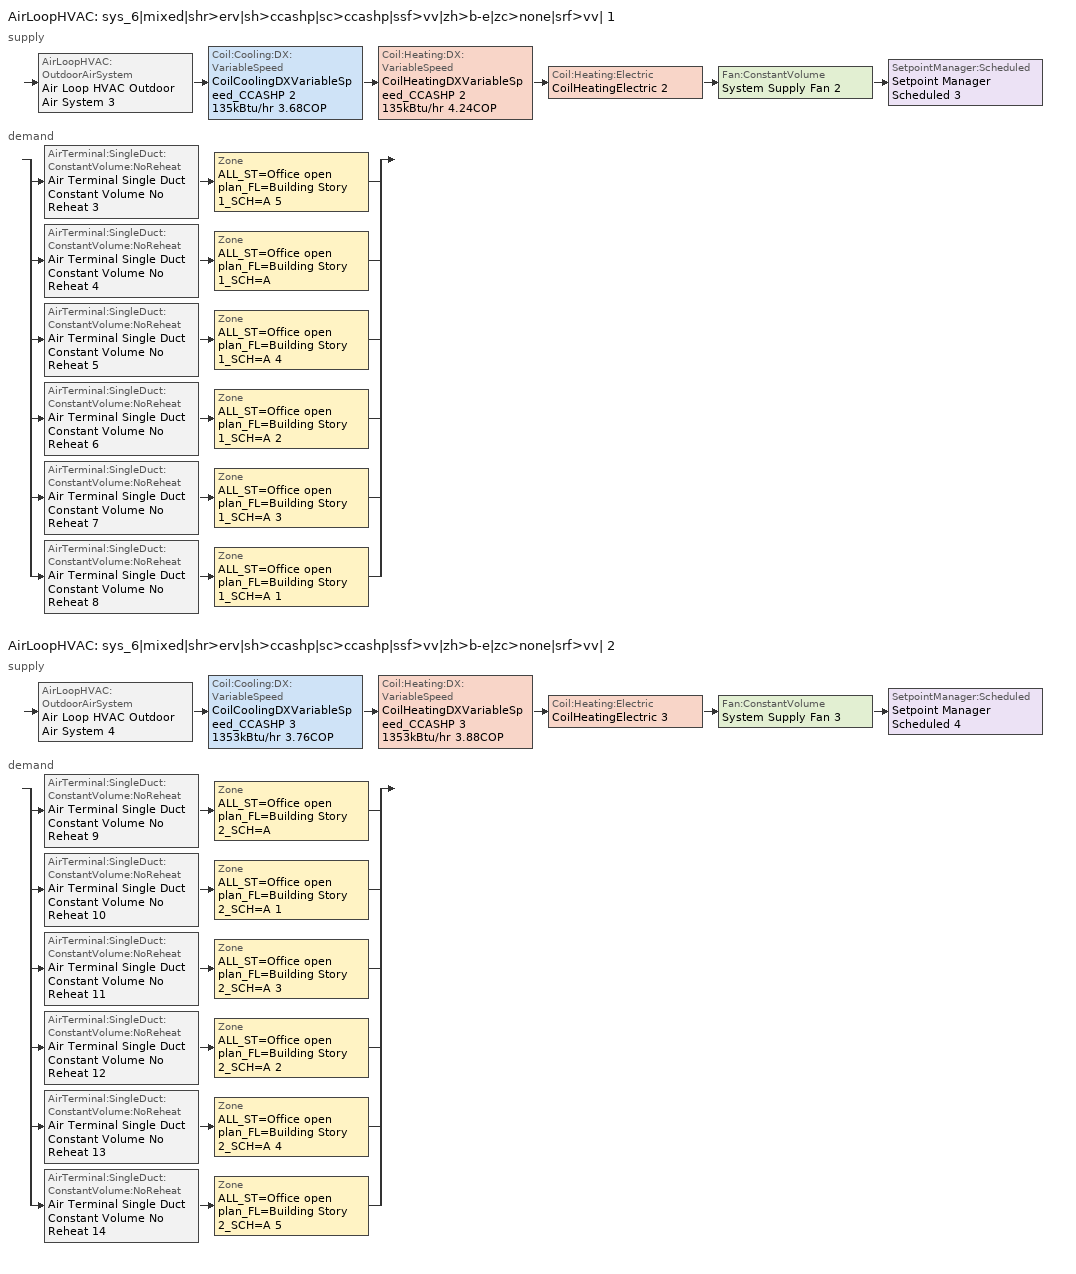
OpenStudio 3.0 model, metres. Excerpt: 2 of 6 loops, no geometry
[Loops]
AirLoopHVAC 'sys_6|mixed|shr>erv|sh>ccashp|sc>ccashp|ssf>vv|zh>b-e|zc>none|srf>vv| 1'
 supply: AirLoopHVAC:OutdoorAirSystem 'Air Loop HVAC Outdoor Air System 3' > Coil:Cooling:DX:VariableSpeed 'CoilCoolingDXVariableSpeed_CCASHP 2 135kBtu/hr 3.68COP' > Coil:Heating:DX:VariableSpeed 'CoilHeatingDXVariableSpeed_CCASHP 2 135kBtu/hr 4.24COP' > Coil:Heating:Electric 'CoilHeatingElectric 2' > Fan:ConstantVolume 'System Supply Fan 2' > SetpointManager:Scheduled 'Setpoint Manager Scheduled 3'
 demand: split
  | AirTerminal:SingleDuct:ConstantVolume:NoReheat 'Air Terminal Single Duct Constant Volume No Reheat 3' > Zone 'ALL_ST=Office open plan_FL=Building Story 1_SCH=A 5'
  | AirTerminal:SingleDuct:ConstantVolume:NoReheat 'Air Terminal Single Duct Constant Volume No Reheat 4' > Zone 'ALL_ST=Office open plan_FL=Building Story 1_SCH=A'
  | AirTerminal:SingleDuct:ConstantVolume:NoReheat 'Air Terminal Single Duct Constant Volume No Reheat 5' > Zone 'ALL_ST=Office open plan_FL=Building Story 1_SCH=A 4'
  | AirTerminal:SingleDuct:ConstantVolume:NoReheat 'Air Terminal Single Duct Constant Volume No Reheat 6' > Zone 'ALL_ST=Office open plan_FL=Building Story 1_SCH=A 2'
  | AirTerminal:SingleDuct:ConstantVolume:NoReheat 'Air Terminal Single Duct Constant Volume No Reheat 7' > Zone 'ALL_ST=Office open plan_FL=Building Story 1_SCH=A 3'
  | AirTerminal:SingleDuct:ConstantVolume:NoReheat 'Air Terminal Single Duct Constant Volume No Reheat 8' > Zone 'ALL_ST=Office open plan_FL=Building Story 1_SCH=A 1'
AirLoopHVAC 'sys_6|mixed|shr>erv|sh>ccashp|sc>ccashp|ssf>vv|zh>b-e|zc>none|srf>vv| 2'
 supply: AirLoopHVAC:OutdoorAirSystem 'Air Loop HVAC Outdoor Air System 4' > Coil:Cooling:DX:VariableSpeed 'CoilCoolingDXVariableSpeed_CCASHP 3 1353kBtu/hr 3.76COP' > Coil:Heating:DX:VariableSpeed 'CoilHeatingDXVariableSpeed_CCASHP 3 1353kBtu/hr 3.88COP' > Coil:Heating:Electric 'CoilHeatingElectric 3' > Fan:ConstantVolume 'System Supply Fan 3' > SetpointManager:Scheduled 'Setpoint Manager Scheduled 4'
 demand: split
  | AirTerminal:SingleDuct:ConstantVolume:NoReheat 'Air Terminal Single Duct Constant Volume No Reheat 9' > Zone 'ALL_ST=Office open plan_FL=Building Story 2_SCH=A'
  | AirTerminal:SingleDuct:ConstantVolume:NoReheat 'Air Terminal Single Duct Constant Volume No Reheat 10' > Zone 'ALL_ST=Office open plan_FL=Building Story 2_SCH=A 1'
  | AirTerminal:SingleDuct:ConstantVolume:NoReheat 'Air Terminal Single Duct Constant Volume No Reheat 11' > Zone 'ALL_ST=Office open plan_FL=Building Story 2_SCH=A 3'
  | AirTerminal:SingleDuct:ConstantVolume:NoReheat 'Air Terminal Single Duct Constant Volume No Reheat 12' > Zone 'ALL_ST=Office open plan_FL=Building Story 2_SCH=A 2'
  | AirTerminal:SingleDuct:ConstantVolume:NoReheat 'Air Terminal Single Duct Constant Volume No Reheat 13' > Zone 'ALL_ST=Office open plan_FL=Building Story 2_SCH=A 4'
  | AirTerminal:SingleDuct:ConstantVolume:NoReheat 'Air Terminal Single Duct Constant Volume No Reheat 14' > Zone 'ALL_ST=Office open plan_FL=Building Story 2_SCH=A 5'
[Sizing:Zone] Zone Cooling Design Supply Air Temperature Input Method=SupplyAirTemperature; Zone Cooling Design Supply Air Temperature {C}=13; Zone Cooling Design Supply Air Temperature Difference {deltaC}=11.11; Zone Heating Design Supply Air Temperature Input Method=SupplyAirTemperature; Zone Heating Design Supply Air Temperature {C}=43; Zone Heating Design Supply Air Temperature Difference {deltaC}=11.11; Zone Cooling Design Supply Air Humidity Ratio {kg-H2O/kg-air}=0.0085; Zone Heating Design Supply Air Humidity Ratio {kg-H2O/kg-air}=0.008; Zone Heating Sizing Factor=1.3; Zone Cooling Sizing Factor=1.1; Cooling Design Air Flow Method=DesignDay; Heating Design Air Flow Method=DesignDay; Account for Dedicated Outdoor Air System=No; Dedicated Outdoor Air System Control Strategy=NeutralSupplyAir; Dedicated Outdoor Air Low Setpoint Temperature for Design {C}=autosize; Dedicated Outdoor Air High Setpoint Temperature for Design {C}=autosize
ALL_ST=Office open plan_FL=Building Story 1_SCH=A; ALL_ST=Office open plan_FL=Building Story 1_SCH=A 1; ALL_ST=Office open plan_FL=Building Story 1_SCH=A 2; ALL_ST=Office open plan_FL=Building Story 2_SCH=A; ALL_ST=Office open plan_FL=Building Story 1_SCH=A 3; ALL_ST=Office open plan_FL=Building Story 1_SCH=A 4; ALL_ST=Office open plan_FL=Building Story 2_SCH=A 1; ALL_ST=Office open plan_FL=Building Story 2_SCH=A 2; ALL_ST=Office open plan_FL=Building Story 2_SCH=A 3; ALL_ST=Office open plan_FL=Building Story 1_SCH=A 5; ALL_ST=Office open plan_FL=Building Story 2_SCH=A 4; ALL_ST=Office open plan_FL=Building Story 2_SCH=A 5
[Zone equipment]
ALL_ST=Office open plan_FL=Building Story 1_SCH=A: Air Terminal Single Duct Constant Volume No Reheat 4, ALL_ST=Office open plan_FL=Building Story 1_SCH=A VRF Indoor Unit, ALL_ST=Office open plan_FL=Building Story 1_SCH=A Unit Heater
ALL_ST=Office open plan_FL=Building Story 1_SCH=A 1: Air Terminal Single Duct Constant Volume No Reheat 8, ALL_ST=Office open plan_FL=Building Story 1_SCH=A 1 VRF Indoor Unit, ALL_ST=Office open plan_FL=Building Story 1_SCH=A 1 Unit Heater
ALL_ST=Office open plan_FL=Building Story 1_SCH=A 2: Air Terminal Single Duct Constant Volume No Reheat 6, ALL_ST=Office open plan_FL=Building Story 1_SCH=A 2 VRF Indoor Unit, ALL_ST=Office open plan_FL=Building Story 1_SCH=A 2 Unit Heater
ALL_ST=Office open plan_FL=Building Story 2_SCH=A: Air Terminal Single Duct Constant Volume No Reheat 9, ALL_ST=Office open plan_FL=Building Story 2_SCH=A VRF Indoor Unit, ALL_ST=Office open plan_FL=Building Story 2_SCH=A Unit Heater
ALL_ST=Office open plan_FL=Building Story 1_SCH=A 3: Air Terminal Single Duct Constant Volume No Reheat 7, ALL_ST=Office open plan_FL=Building Story 1_SCH=A 3 VRF Indoor Unit, ALL_ST=Office open plan_FL=Building Story 1_SCH=A 3 Unit Heater
ALL_ST=Office open plan_FL=Building Story 1_SCH=A 4: Air Terminal Single Duct Constant Volume No Reheat 5, ALL_ST=Office open plan_FL=Building Story 1_SCH=A 4 VRF Indoor Unit, ALL_ST=Office open plan_FL=Building Story 1_SCH=A 4 Unit Heater
ALL_ST=Office open plan_FL=Building Story 2_SCH=A 1: Air Terminal Single Duct Constant Volume No Reheat 10, ALL_ST=Office open plan_FL=Building Story 2_SCH=A 1 VRF Indoor Unit, ALL_ST=Office open plan_FL=Building Story 2_SCH=A 1 Unit Heater
ALL_ST=Office open plan_FL=Building Story 2_SCH=A 2: Air Terminal Single Duct Constant Volume No Reheat 12, ALL_ST=Office open plan_FL=Building Story 2_SCH=A 2 VRF Indoor Unit, ALL_ST=Office open plan_FL=Building Story 2_SCH=A 2 Unit Heater
ALL_ST=Office open plan_FL=Building Story 2_SCH=A 3: Air Terminal Single Duct Constant Volume No Reheat 11, ALL_ST=Office open plan_FL=Building Story 2_SCH=A 3 VRF Indoor Unit, ALL_ST=Office open plan_FL=Building Story 2_SCH=A 3 Unit Heater
ALL_ST=Office open plan_FL=Building Story 1_SCH=A 5: Air Terminal Single Duct Constant Volume No Reheat 3, ALL_ST=Office open plan_FL=Building Story 1_SCH=A 5 VRF Indoor Unit, ALL_ST=Office open plan_FL=Building Story 1_SCH=A 5 Unit Heater
ALL_ST=Office open plan_FL=Building Story 2_SCH=A 4: Air Terminal Single Duct Constant Volume No Reheat 13, ALL_ST=Office open plan_FL=Building Story 2_SCH=A 4 VRF Indoor Unit, ALL_ST=Office open plan_FL=Building Story 2_SCH=A 4 Unit Heater
ALL_ST=Office open plan_FL=Building Story 2_SCH=A 5: Air Terminal Single Duct Constant Volume No Reheat 14, ALL_ST=Office open plan_FL=Building Story 2_SCH=A 5 VRF Indoor Unit, ALL_ST=Office open plan_FL=Building Story 2_SCH=A 5 Unit Heater
[SetpointManager:Scheduled] Control Variable=Temperature
Name | Schedule
Setpoint Manager Scheduled 3 | Makeup-Air Unit Supply Air Temp 2
Setpoint Manager Scheduled 4 | Makeup-Air Unit Supply Air Temp 3
[AirLoopHVAC] Design Supply Air Flow Rate {m3/s}=AutoSize
Name | Availability Schedule
sys_6|mixed|shr>erv|sh>ccashp|sc>ccashp|ssf>vv|zh>b-e|zc>none|srf>vv| 1 | sys_6|mixed|shr>none|sh>ccashp|sc>ccashp|ssf>vv|zh>b-e|zc>none|srf>vv| 1 Occ Sch
sys_6|mixed|shr>erv|sh>ccashp|sc>ccashp|ssf>vv|zh>b-e|zc>none|srf>vv| 2 | sys_6|mixed|shr>none|sh>ccashp|sc>ccashp|ssf>vv|zh>b-e|zc>none|srf>vv| 2 Occ Sch
[Sizing:System] Type of Load to Size On=VentilationRequirement; Design Outdoor Air Flow Rate {m3/s}=Autosize; Central Heating Maximum System Air Flow Ratio=1; Preheat Design Temperature {C}=7; Preheat Design Humidity Ratio {kg-H2O/kg-Air}=0.008; Precool Design Temperature {C}=13; Precool Design Humidity Ratio {kg-H2O/kg-Air}=0.008; Central Cooling Design Supply Air Temperature {C}=19.9; Central Heating Design Supply Air Temperature {C}=20; Sizing Option=NonCoincident; 100% Outdoor Air in Cooling=Yes; 100% Outdoor Air in Heating=Yes; Central Cooling Design Supply Air Humidity Ratio {kg-H2O/kg-Air}=0.0085; Central Heating Design Supply Air Humidity Ratio {kg-H2O/kg-Air}=0.008; Cooling Design Air Flow Method=DesignDay; Cooling Design Air Flow Rate {m3/s}=0; Heating Design Air Flow Method=DesignDay; Heating Design Air Flow Rate {m3/s}=0; System Outdoor Air Method=ZoneSum; Zone Maximum Outdoor Air Fraction=1; Cooling Supply Air Flow Rate Per Floor Area {m3/s-m2}=0.00996765; Cooling Fraction of Autosized Cooling Supply Air Flow Rate=1; Cooling Supply Air Flow Rate Per Unit Cooling Capacity {m3/s-W}=3.94755e-05; Heating Supply Air Flow Rate Per Floor Area {m3/s-m2}=0.00996765; Heating Fraction of Autosized Heating Supply Air Flow Rate=1; Heating Fraction of Autosized Cooling Supply Air Flow Rate=1; Heating Supply Air Flow Rate Per Unit Heating Capacity {m3/s-W}=3.15882e-05; Cooling Design Capacity Method=CoolingDesignCapacity; Cooling Design Capacity {W}=autosize; Cooling Design Capacity Per Floor Area {W/m2}=234.7; Fraction of Autosized Cooling Design Capacity=1; Heating Design Capacity Method=HeatingDesignCapacity; Heating Design Capacity {W}=autosize; Heating Design Capacity Per Floor Area {W/m2}=157; Fraction of Autosized Heating Design Capacity=1; Central Cooling Capacity Control Method=OnOff
sys_6|mixed|shr>erv|sh>ccashp|sc>ccashp|ssf>vv|zh>b-e|zc>none|srf>vv| 1; sys_6|mixed|shr>erv|sh>ccashp|sc>ccashp|ssf>vv|zh>b-e|zc>none|srf>vv| 2
[Fan:ConstantVolume] Availability Schedule=Always On Discrete; Fan Total Efficiency=0.39975; Maximum Flow Rate {m3/s}=AutoSize; Motor Efficiency=0.615
Name | Pressure Rise {Pa}
System Supply Fan 2; System Supply Fan 3 | 640
ALL_ST=Office open plan_FL=Building Story 1_SCH=A Unit Heater Fan; ALL_ST=Office open plan_FL=Building Story 1_SCH=A 1 Unit Heater Fan; ALL_ST=Office open plan_FL=Building Story 1_SCH=A 2 Unit Heater Fan; ALL_ST=Office open plan_FL=Building Story 1_SCH=A 3 Unit Heater Fan; ALL_ST=Office open plan_FL=Building Story 1_SCH=A 4 Unit Heater Fan; ALL_ST=Office open plan_FL=Building Story 1_SCH=A 5 Unit Heater Fan; ALL_ST=Office open plan_FL=Building Story 2_SCH=A Unit Heater Fan; ALL_ST=Office open plan_FL=Building Story 2_SCH=A 1 Unit Heater Fan; ALL_ST=Office open plan_FL=Building Story 2_SCH=A 2 Unit Heater Fan; ALL_ST=Office open plan_FL=Building Story 2_SCH=A 3 Unit Heater Fan; ALL_ST=Office open plan_FL=Building Story 2_SCH=A 4 Unit Heater Fan; ALL_ST=Office open plan_FL=Building Story 2_SCH=A 5 Unit Heater Fan | 36.8769
[Coil:Cooling:DX:VariableSpeed] Nominal Speed Level=1; Rated Air Flow Rate At Selected Nominal Speed Level {m3/s}=autosize; Nominal Time for Condensate to Begin Leaving the Coil {s}=0; Initial Moisture Evaporation Rate Divided by Steady-State AC Latent Capacity=0; Condenser Type=AirCooled; Evaporative Condenser Pump Rated Power Consumption {W}=0; Crankcase Heater Capacity {W}=0; Maximum Outdoor Dry-Bulb Temperature for Crankcase Heater Operation {C}=10; Minimum Outdoor Dry-Bulb Temperature for Compressor Operation {C}=-25; Basin Heater Capacity {W/K}=0; Basin Heater Setpoint Temperature {C}=2
Name | Gross Rated Total Cooling Capacity At Selected Nominal Speed Level {W} | Energy Part Load Fraction Curve
CoilCoolingDXVariableSpeed_CCASHP 2 135kBtu/hr 3.68COP | 39641.6 | Mitsubishi Hyper Heating VRF Outdoor Unit CPLFFPLR curve 2
CoilCoolingDXVariableSpeed_CCASHP 3 1353kBtu/hr 3.76COP | 396416 | Mitsubishi Hyper Heating VRF Outdoor Unit CPLFFPLR curve 3
[Coil:Heating:Electric] Availability Schedule=Always On Discrete
CoilHeatingElectric 2; CoilHeatingElectric 3; ALL_ST=Office open plan_FL=Building Story 1_SCH=A Unit Heater Htg Coil; ALL_ST=Office open plan_FL=Building Story 1_SCH=A 1 Unit Heater Htg Coil; ALL_ST=Office open plan_FL=Building Story 1_SCH=A 2 Unit Heater Htg Coil; ALL_ST=Office open plan_FL=Building Story 1_SCH=A 3 Unit Heater Htg Coil; ALL_ST=Office open plan_FL=Building Story 1_SCH=A 4 Unit Heater Htg Coil; ALL_ST=Office open plan_FL=Building Story 1_SCH=A 5 Unit Heater Htg Coil; ALL_ST=Office open plan_FL=Building Story 2_SCH=A Unit Heater Htg Coil; ALL_ST=Office open plan_FL=Building Story 2_SCH=A 1 Unit Heater Htg Coil; ALL_ST=Office open plan_FL=Building Story 2_SCH=A 2 Unit Heater Htg Coil; ALL_ST=Office open plan_FL=Building Story 2_SCH=A 3 Unit Heater Htg Coil; ALL_ST=Office open plan_FL=Building Story 2_SCH=A 4 Unit Heater Htg Coil; ALL_ST=Office open plan_FL=Building Story 2_SCH=A 5 Unit Heater Htg Coil
[Coil:Heating:DX:VariableSpeed] Nominal Speed Level=1; Rated Air Flow Rate At Selected Nominal Speed Level {m3/s}=autosize; Minimum Outdoor Dry-Bulb Temperature for Compressor Operation {C}=-25; Maximum Outdoor Dry-Bulb Temperature for Defrost Operation {C}=5; Crankcase Heater Capacity {W}=0.001; Maximum Outdoor Dry-Bulb Temperature for Crankcase Heater Operation {C}=10; Defrost Strategy=ReverseCycle; Defrost Control=OnDemand; Defrost Time Period Fraction=0.166667; Resistive Defrost Heater Capacity {W}=autosize
Name | Rated Heating Capacity At Selected Nominal Speed Level {W} | Energy Part Load Fraction Curve | Defrost Energy Input Ratio Function of Temperature Curve
CoilHeatingDXVariableSpeed_CCASHP 2 135kBtu/hr 4.24COP | 39641.6 | Mitsubishi Hyper Heating VRF Outdoor Unit HPLFFPLR curve 2 | Mitsubishi Hyper Heating VRF Outdoor Unit Defrost HEIRFT curve 2
CoilHeatingDXVariableSpeed_CCASHP 3 1353kBtu/hr 3.88COP | 396416 | Mitsubishi Hyper Heating VRF Outdoor Unit HPLFFPLR curve 3 | Mitsubishi Hyper Heating VRF Outdoor Unit Defrost HEIRFT curve 3
[Controller:OutdoorAir] Minimum Outdoor Air Flow Rate {m3/s}=autosize; Maximum Outdoor Air Flow Rate {m3/s}=Autosize; Economizer Control Type=DifferentialEnthalpy; Economizer Control Action Type=ModulateFlow; Lockout Type=NoLockout; Minimum Limit Type=FixedMinimum; High Humidity Control=No; Heat Recovery Bypass Control Type=BypassWhenWithinEconomizerLimits
Name | Minimum Outdoor Air Schedule | Controller Mechanical Ventilation
Controller Outdoor Air 3 | sys_6|mixed|shr>none|sh>ccashp|sc>ccashp|ssf>vv|zh>b-e|zc>none|srf>vv| 1 Occ Sch | Controller Mechanical Ventilation 3
Controller Outdoor Air 4 | sys_6|mixed|shr>none|sh>ccashp|sc>ccashp|ssf>vv|zh>b-e|zc>none|srf>vv| 2 Occ Sch | Controller Mechanical Ventilation 4
[Controller:MechanicalVentilation] Availability Schedule=Always On Discrete; System Outdoor Air Method=ZoneSum
Controller Mechanical Ventilation 3; Controller Mechanical Ventilation 4
[AirLoopHVAC:OutdoorAirSystem]
Name | Controller
Air Loop HVAC Outdoor Air System 3 | Controller Outdoor Air 3
Air Loop HVAC Outdoor Air System 4 | Controller Outdoor Air 4
[AirTerminal:SingleDuct:ConstantVolume:NoReheat] Availability Schedule=Always On Discrete; Maximum Air Flow Rate {m3/s}=AutoSize
Air Terminal Single Duct Constant Volume No Reheat 3; Air Terminal Single Duct Constant Volume No Reheat 4; Air Terminal Single Duct Constant Volume No Reheat 5; Air Terminal Single Duct Constant Volume No Reheat 6; Air Terminal Single Duct Constant Volume No Reheat 7; Air Terminal Single Duct Constant Volume No Reheat 8; Air Terminal Single Duct Constant Volume No Reheat 9; Air Terminal Single Duct Constant Volume No Reheat 10; Air Terminal Single Duct Constant Volume No Reheat 11; Air Terminal Single Duct Constant Volume No Reheat 12; Air Terminal Single Duct Constant Volume No Reheat 13; Air Terminal Single Duct Constant Volume No Reheat 14
[Fan:OnOff] Availability Schedule=Always On Discrete; Fan Total Efficiency=0.39975; Pressure Rise {Pa}=36.8769; Maximum Flow Rate {m3/s}=autosize; Motor Efficiency=0.615; Motor In Airstream Fraction=1
Name | Fan Power Ratio Function of Speed Ratio Curve | Fan Efficiency Ratio Function of Speed Ratio Curve
ALL_ST=Office open plan_FL=Building Story 1_SCH=A VRF Fan | Fan On Off Power Curve 2 | Fan On Off Efficiency Curve 2
ALL_ST=Office open plan_FL=Building Story 1_SCH=A 1 VRF Fan | Fan On Off Power Curve 3 | Fan On Off Efficiency Curve 3
ALL_ST=Office open plan_FL=Building Story 1_SCH=A 2 VRF Fan | Fan On Off Power Curve 4 | Fan On Off Efficiency Curve 4
ALL_ST=Office open plan_FL=Building Story 1_SCH=A 3 VRF Fan | Fan On Off Power Curve 5 | Fan On Off Efficiency Curve 5
ALL_ST=Office open plan_FL=Building Story 1_SCH=A 4 VRF Fan | Fan On Off Power Curve 6 | Fan On Off Efficiency Curve 6
ALL_ST=Office open plan_FL=Building Story 1_SCH=A 5 VRF Fan | Fan On Off Power Curve 7 | Fan On Off Efficiency Curve 7
ALL_ST=Office open plan_FL=Building Story 2_SCH=A VRF Fan | Fan On Off Power Curve 8 | Fan On Off Efficiency Curve 8
ALL_ST=Office open plan_FL=Building Story 2_SCH=A 1 VRF Fan | Fan On Off Power Curve 9 | Fan On Off Efficiency Curve 9
ALL_ST=Office open plan_FL=Building Story 2_SCH=A 2 VRF Fan | Fan On Off Power Curve 10 | Fan On Off Efficiency Curve 10
ALL_ST=Office open plan_FL=Building Story 2_SCH=A 3 VRF Fan | Fan On Off Power Curve 11 | Fan On Off Efficiency Curve 11
ALL_ST=Office open plan_FL=Building Story 2_SCH=A 4 VRF Fan | Fan On Off Power Curve 12 | Fan On Off Efficiency Curve 12
ALL_ST=Office open plan_FL=Building Story 2_SCH=A 5 VRF Fan | Fan On Off Power Curve 13 | Fan On Off Efficiency Curve 13
[Coil:Cooling:DX:VariableRefrigerantFlow] Availability Schedule=Always On Discrete; Rated Total Cooling Capacity {W}=autosize; Rated Sensible Heat Ratio=autosize; Rated Air Flow Rate {m3/s}=autosize
Name | Cooling Capacity Ratio Modifier Function of Temperature Curve | Cooling Capacity Modifier Curve Function of Flow Fraction
ALL_ST=Office open plan_FL=Building Story 1_SCH=A VRF Clg Coil | VRFTUCoolCapFT 2 | VRFACCoolCapFFF 2
ALL_ST=Office open plan_FL=Building Story 1_SCH=A 1 VRF Clg Coil | VRFTUCoolCapFT 3 | VRFACCoolCapFFF 3
ALL_ST=Office open plan_FL=Building Story 1_SCH=A 2 VRF Clg Coil | VRFTUCoolCapFT 4 | VRFACCoolCapFFF 4
ALL_ST=Office open plan_FL=Building Story 1_SCH=A 3 VRF Clg Coil | VRFTUCoolCapFT 5 | VRFACCoolCapFFF 5
ALL_ST=Office open plan_FL=Building Story 1_SCH=A 4 VRF Clg Coil | VRFTUCoolCapFT 6 | VRFACCoolCapFFF 6
ALL_ST=Office open plan_FL=Building Story 1_SCH=A 5 VRF Clg Coil | VRFTUCoolCapFT 7 | VRFACCoolCapFFF 7
ALL_ST=Office open plan_FL=Building Story 2_SCH=A VRF Clg Coil | VRFTUCoolCapFT 8 | VRFACCoolCapFFF 8
ALL_ST=Office open plan_FL=Building Story 2_SCH=A 1 VRF Clg Coil | VRFTUCoolCapFT 9 | VRFACCoolCapFFF 9
ALL_ST=Office open plan_FL=Building Story 2_SCH=A 2 VRF Clg Coil | VRFTUCoolCapFT 10 | VRFACCoolCapFFF 10
ALL_ST=Office open plan_FL=Building Story 2_SCH=A 3 VRF Clg Coil | VRFTUCoolCapFT 11 | VRFACCoolCapFFF 11
ALL_ST=Office open plan_FL=Building Story 2_SCH=A 4 VRF Clg Coil | VRFTUCoolCapFT 12 | VRFACCoolCapFFF 12
ALL_ST=Office open plan_FL=Building Story 2_SCH=A 5 VRF Clg Coil | VRFTUCoolCapFT 13 | VRFACCoolCapFFF 13
[Coil:Heating:DX:VariableRefrigerantFlow] Availability Schedule=Always On Discrete; Rated Total Heating Capacity {W}=autosize; Rated Air Flow Rate {m3/s}=autosize
Name | Heating Capacity Ratio Modifier Function of Temperature Curve | Heating Capacity Modifier Function of Flow Fraction Curve
ALL_ST=Office open plan_FL=Building Story 1_SCH=A VRF Htg Coil | Coil Heating DX Variable Refrigerant Flow 1 VRFTUHeatCAPFT 2 | Coil Heating DX Variable Refrigerant Flow 1 VRFACCoolCapFFF 2
ALL_ST=Office open plan_FL=Building Story 1_SCH=A 1 VRF Htg Coil | Coil Heating DX Variable Refrigerant Flow 1 VRFTUHeatCAPFT 3 | Coil Heating DX Variable Refrigerant Flow 1 VRFACCoolCapFFF 3
ALL_ST=Office open plan_FL=Building Story 1_SCH=A 2 VRF Htg Coil | Coil Heating DX Variable Refrigerant Flow 1 VRFTUHeatCAPFT 4 | Coil Heating DX Variable Refrigerant Flow 1 VRFACCoolCapFFF 4
ALL_ST=Office open plan_FL=Building Story 1_SCH=A 3 VRF Htg Coil | Coil Heating DX Variable Refrigerant Flow 1 VRFTUHeatCAPFT 5 | Coil Heating DX Variable Refrigerant Flow 1 VRFACCoolCapFFF 5
ALL_ST=Office open plan_FL=Building Story 1_SCH=A 4 VRF Htg Coil | Coil Heating DX Variable Refrigerant Flow 1 VRFTUHeatCAPFT 6 | Coil Heating DX Variable Refrigerant Flow 1 VRFACCoolCapFFF 6
ALL_ST=Office open plan_FL=Building Story 1_SCH=A 5 VRF Htg Coil | Coil Heating DX Variable Refrigerant Flow 1 VRFTUHeatCAPFT 7 | Coil Heating DX Variable Refrigerant Flow 1 VRFACCoolCapFFF 7
ALL_ST=Office open plan_FL=Building Story 2_SCH=A VRF Htg Coil | Coil Heating DX Variable Refrigerant Flow 1 VRFTUHeatCAPFT 8 | Coil Heating DX Variable Refrigerant Flow 1 VRFACCoolCapFFF 8
ALL_ST=Office open plan_FL=Building Story 2_SCH=A 1 VRF Htg Coil | Coil Heating DX Variable Refrigerant Flow 1 VRFTUHeatCAPFT 9 | Coil Heating DX Variable Refrigerant Flow 1 VRFACCoolCapFFF 9
ALL_ST=Office open plan_FL=Building Story 2_SCH=A 2 VRF Htg Coil | Coil Heating DX Variable Refrigerant Flow 1 VRFTUHeatCAPFT 10 | Coil Heating DX Variable Refrigerant Flow 1 VRFACCoolCapFFF 10
ALL_ST=Office open plan_FL=Building Story 2_SCH=A 3 VRF Htg Coil | Coil Heating DX Variable Refrigerant Flow 1 VRFTUHeatCAPFT 11 | Coil Heating DX Variable Refrigerant Flow 1 VRFACCoolCapFFF 11
ALL_ST=Office open plan_FL=Building Story 2_SCH=A 4 VRF Htg Coil | Coil Heating DX Variable Refrigerant Flow 1 VRFTUHeatCAPFT 12 | Coil Heating DX Variable Refrigerant Flow 1 VRFACCoolCapFFF 12
ALL_ST=Office open plan_FL=Building Story 2_SCH=A 5 VRF Htg Coil | Coil Heating DX Variable Refrigerant Flow 1 VRFTUHeatCAPFT 13 | Coil Heating DX Variable Refrigerant Flow 1 VRFACCoolCapFFF 13
[ZoneHVAC:TerminalUnit:VariableRefrigerantFlow] Terminal Unit Availability schedule=Always On Discrete; Supply Air Flow Rate During Cooling Operation {m3/s}=autosize; Supply Air Flow Rate When No Cooling is Needed {m3/s}=autosize; Supply Air Flow Rate During Heating Operation {m3/s}=autosize; Supply Air Flow Rate When No Heating is Needed {m3/s}=autosize; Outdoor Air Flow Rate During Cooling Operation {m3/s}=1e-06; Outdoor Air Flow Rate During Heating Operation {m3/s}=1e-06; Outdoor Air Flow Rate When No Cooling or Heating is Needed {m3/s}=1e-06; Supply Air Fan Operating Mode Schedule=Always Off Discrete; Zone Terminal Unit On Parasitic Electric Energy Use {W}=1e-06; Zone Terminal Unit Off Parasitic Electric Energy Use {W}=1e-06; Rated Total Heating Capacity Sizing Ratio {W/W}=1.3; Maximum Supply Air Temperature from Supplemental Heater {C}=Autosize; Maximum Outdoor Dry-Bulb Temperature for Supplemental Heater Operation {C}=21
Name | Supply Air Fan | Cooling Coil | Heating Coil
ALL_ST=Office open plan_FL=Building Story 1_SCH=A VRF Indoor Unit | ALL_ST=Office open plan_FL=Building Story 1_SCH=A VRF Fan | ALL_ST=Office open plan_FL=Building Story 1_SCH=A VRF Clg Coil | ALL_ST=Office open plan_FL=Building Story 1_SCH=A VRF Htg Coil
ALL_ST=Office open plan_FL=Building Story 1_SCH=A 1 VRF Indoor Unit | ALL_ST=Office open plan_FL=Building Story 1_SCH=A 1 VRF Fan | ALL_ST=Office open plan_FL=Building Story 1_SCH=A 1 VRF Clg Coil | ALL_ST=Office open plan_FL=Building Story 1_SCH=A 1 VRF Htg Coil
ALL_ST=Office open plan_FL=Building Story 1_SCH=A 2 VRF Indoor Unit | ALL_ST=Office open plan_FL=Building Story 1_SCH=A 2 VRF Fan | ALL_ST=Office open plan_FL=Building Story 1_SCH=A 2 VRF Clg Coil | ALL_ST=Office open plan_FL=Building Story 1_SCH=A 2 VRF Htg Coil
ALL_ST=Office open plan_FL=Building Story 1_SCH=A 3 VRF Indoor Unit | ALL_ST=Office open plan_FL=Building Story 1_SCH=A 3 VRF Fan | ALL_ST=Office open plan_FL=Building Story 1_SCH=A 3 VRF Clg Coil | ALL_ST=Office open plan_FL=Building Story 1_SCH=A 3 VRF Htg Coil
ALL_ST=Office open plan_FL=Building Story 1_SCH=A 4 VRF Indoor Unit | ALL_ST=Office open plan_FL=Building Story 1_SCH=A 4 VRF Fan | ALL_ST=Office open plan_FL=Building Story 1_SCH=A 4 VRF Clg Coil | ALL_ST=Office open plan_FL=Building Story 1_SCH=A 4 VRF Htg Coil
ALL_ST=Office open plan_FL=Building Story 1_SCH=A 5 VRF Indoor Unit | ALL_ST=Office open plan_FL=Building Story 1_SCH=A 5 VRF Fan | ALL_ST=Office open plan_FL=Building Story 1_SCH=A 5 VRF Clg Coil | ALL_ST=Office open plan_FL=Building Story 1_SCH=A 5 VRF Htg Coil
ALL_ST=Office open plan_FL=Building Story 2_SCH=A VRF Indoor Unit | ALL_ST=Office open plan_FL=Building Story 2_SCH=A VRF Fan | ALL_ST=Office open plan_FL=Building Story 2_SCH=A VRF Clg Coil | ALL_ST=Office open plan_FL=Building Story 2_SCH=A VRF Htg Coil
ALL_ST=Office open plan_FL=Building Story 2_SCH=A 1 VRF Indoor Unit | ALL_ST=Office open plan_FL=Building Story 2_SCH=A 1 VRF Fan | ALL_ST=Office open plan_FL=Building Story 2_SCH=A 1 VRF Clg Coil | ALL_ST=Office open plan_FL=Building Story 2_SCH=A 1 VRF Htg Coil
ALL_ST=Office open plan_FL=Building Story 2_SCH=A 2 VRF Indoor Unit | ALL_ST=Office open plan_FL=Building Story 2_SCH=A 2 VRF Fan | ALL_ST=Office open plan_FL=Building Story 2_SCH=A 2 VRF Clg Coil | ALL_ST=Office open plan_FL=Building Story 2_SCH=A 2 VRF Htg Coil
ALL_ST=Office open plan_FL=Building Story 2_SCH=A 3 VRF Indoor Unit | ALL_ST=Office open plan_FL=Building Story 2_SCH=A 3 VRF Fan | ALL_ST=Office open plan_FL=Building Story 2_SCH=A 3 VRF Clg Coil | ALL_ST=Office open plan_FL=Building Story 2_SCH=A 3 VRF Htg Coil
ALL_ST=Office open plan_FL=Building Story 2_SCH=A 4 VRF Indoor Unit | ALL_ST=Office open plan_FL=Building Story 2_SCH=A 4 VRF Fan | ALL_ST=Office open plan_FL=Building Story 2_SCH=A 4 VRF Clg Coil | ALL_ST=Office open plan_FL=Building Story 2_SCH=A 4 VRF Htg Coil
ALL_ST=Office open plan_FL=Building Story 2_SCH=A 5 VRF Indoor Unit | ALL_ST=Office open plan_FL=Building Story 2_SCH=A 5 VRF Fan | ALL_ST=Office open plan_FL=Building Story 2_SCH=A 5 VRF Clg Coil | ALL_ST=Office open plan_FL=Building Story 2_SCH=A 5 VRF Htg Coil
[ZoneHVAC:UnitHeater] Availability Schedule=Always On Discrete; Maximum Supply Air Flow Rate {m3/s}=autosize; Fan Control Type=OnOff; Maximum Hot Water Flow Rate {m3/s}=autosize; Minimum Hot Water Flow Rate {m3/s}=0; Heating Convergence Tolerance=0.001
Name | Supply Air Fan | Heating Coil
ALL_ST=Office open plan_FL=Building Story 1_SCH=A Unit Heater | ALL_ST=Office open plan_FL=Building Story 1_SCH=A Unit Heater Fan | ALL_ST=Office open plan_FL=Building Story 1_SCH=A Unit Heater Htg Coil
ALL_ST=Office open plan_FL=Building Story 1_SCH=A 1 Unit Heater | ALL_ST=Office open plan_FL=Building Story 1_SCH=A 1 Unit Heater Fan | ALL_ST=Office open plan_FL=Building Story 1_SCH=A 1 Unit Heater Htg Coil
ALL_ST=Office open plan_FL=Building Story 1_SCH=A 2 Unit Heater | ALL_ST=Office open plan_FL=Building Story 1_SCH=A 2 Unit Heater Fan | ALL_ST=Office open plan_FL=Building Story 1_SCH=A 2 Unit Heater Htg Coil
ALL_ST=Office open plan_FL=Building Story 1_SCH=A 3 Unit Heater | ALL_ST=Office open plan_FL=Building Story 1_SCH=A 3 Unit Heater Fan | ALL_ST=Office open plan_FL=Building Story 1_SCH=A 3 Unit Heater Htg Coil
ALL_ST=Office open plan_FL=Building Story 1_SCH=A 4 Unit Heater | ALL_ST=Office open plan_FL=Building Story 1_SCH=A 4 Unit Heater Fan | ALL_ST=Office open plan_FL=Building Story 1_SCH=A 4 Unit Heater Htg Coil
ALL_ST=Office open plan_FL=Building Story 1_SCH=A 5 Unit Heater | ALL_ST=Office open plan_FL=Building Story 1_SCH=A 5 Unit Heater Fan | ALL_ST=Office open plan_FL=Building Story 1_SCH=A 5 Unit Heater Htg Coil
ALL_ST=Office open plan_FL=Building Story 2_SCH=A Unit Heater | ALL_ST=Office open plan_FL=Building Story 2_SCH=A Unit Heater Fan | ALL_ST=Office open plan_FL=Building Story 2_SCH=A Unit Heater Htg Coil
ALL_ST=Office open plan_FL=Building Story 2_SCH=A 1 Unit Heater | ALL_ST=Office open plan_FL=Building Story 2_SCH=A 1 Unit Heater Fan | ALL_ST=Office open plan_FL=Building Story 2_SCH=A 1 Unit Heater Htg Coil
ALL_ST=Office open plan_FL=Building Story 2_SCH=A 2 Unit Heater | ALL_ST=Office open plan_FL=Building Story 2_SCH=A 2 Unit Heater Fan | ALL_ST=Office open plan_FL=Building Story 2_SCH=A 2 Unit Heater Htg Coil
ALL_ST=Office open plan_FL=Building Story 2_SCH=A 3 Unit Heater | ALL_ST=Office open plan_FL=Building Story 2_SCH=A 3 Unit Heater Fan | ALL_ST=Office open plan_FL=Building Story 2_SCH=A 3 Unit Heater Htg Coil
ALL_ST=Office open plan_FL=Building Story 2_SCH=A 4 Unit Heater | ALL_ST=Office open plan_FL=Building Story 2_SCH=A 4 Unit Heater Fan | ALL_ST=Office open plan_FL=Building Story 2_SCH=A 4 Unit Heater Htg Coil
ALL_ST=Office open plan_FL=Building Story 2_SCH=A 5 Unit Heater | ALL_ST=Office open plan_FL=Building Story 2_SCH=A 5 Unit Heater Fan | ALL_ST=Office open plan_FL=Building Story 2_SCH=A 5 Unit Heater Htg Coil
[Schedule:Constant]
Name | Value
Always On Discrete | 1
Always Off Discrete | 0
[Schedule:Ruleset]
Name | Default Day Schedule | Summer Design Day Schedule | Winter Design Day Schedule
Makeup-Air Unit Supply Air Temp 2 | Makeup Air Unit Supply Air Temp Default 2
Makeup-Air Unit Supply Air Temp 3 | Makeup Air Unit Supply Air Temp Default 3
sys_6|mixed|shr>none|sh>ccashp|sc>ccashp|ssf>vv|zh>b-e|zc>none|srf>vv| 1 Occ Sch | sys_6|mixed|shr>none|sh>ccashp|sc>ccashp|ssf>vv|zh>b-e|zc>none|srf>vv| 1 Occ Sch Default | sys_6|mixed|shr>none|sh>ccashp|sc>ccashp|ssf>vv|zh>b-e|zc>none|srf>vv| 1 Occ Sch Summer Design Day | sys_6|mixed|shr>none|sh>ccashp|sc>ccashp|ssf>vv|zh>b-e|zc>none|srf>vv| 1 Occ Sch Winter Design Day
sys_6|mixed|shr>none|sh>ccashp|sc>ccashp|ssf>vv|zh>b-e|zc>none|srf>vv| 2 Occ Sch | sys_6|mixed|shr>none|sh>ccashp|sc>ccashp|ssf>vv|zh>b-e|zc>none|srf>vv| 2 Occ Sch Default | sys_6|mixed|shr>none|sh>ccashp|sc>ccashp|ssf>vv|zh>b-e|zc>none|srf>vv| 2 Occ Sch Summer Design Day | sys_6|mixed|shr>none|sh>ccashp|sc>ccashp|ssf>vv|zh>b-e|zc>none|srf>vv| 2 Occ Sch Winter Design Day
[Schedule:Day]
Makeup Air Unit Supply Air Temp Default 2; Makeup Air Unit Supply Air Temp Default 3: 24, 0, 20
sys_6|mixed|shr>none|sh>ccashp|sc>ccashp|ssf>vv|zh>b-e|zc>none|srf>vv| 1 Occ Sch Default; sys_6|mixed|shr>none|sh>ccashp|sc>ccashp|ssf>vv|zh>b-e|zc>none|srf>vv| 2 Occ Sch Default: 8, 0, 0, 19, 0, 1, 24, 0, 0
sys_6|mixed|shr>none|sh>ccashp|sc>ccashp|ssf>vv|zh>b-e|zc>none|srf>vv| 1 Occ Sch Winter Design Day; sys_6|mixed|shr>none|sh>ccashp|sc>ccashp|ssf>vv|zh>b-e|zc>none|srf>vv| 1 Occ Sch Summer Design Day; sys_6|mixed|shr>none|sh>ccashp|sc>ccashp|ssf>vv|zh>b-e|zc>none|srf>vv| 2 Occ Sch Winter Design Day; sys_6|mixed|shr>none|sh>ccashp|sc>ccashp|ssf>vv|zh>b-e|zc>none|srf>vv| 2 Occ Sch Summer Design Day: 24, 0, 1
sys_6|mixed|shr>none|sh>ccashp|sc>ccashp|ssf>vv|zh>b-e|zc>none|srf>vv| 1 Occ Sch Sunday; sys_6|mixed|shr>none|sh>ccashp|sc>ccashp|ssf>vv|zh>b-e|zc>none|srf>vv| 2 Occ Sch Sunday: 24, 0, 0
[Schedule:Rule] Rule Order=0; Apply Sunday=Yes; Apply Saturday=Yes; Date Specification Type=DateRange; Start Month=1; Start Day=1; End Month=12; End Day=31
Name | Schedule Ruleset | Day Schedule
sys_6|mixed|shr>none|sh>ccashp|sc>ccashp|ssf>vv|zh>b-e|zc>none|srf>vv| 1 Occ Sch Sunday Rule | sys_6|mixed|shr>none|sh>ccashp|sc>ccashp|ssf>vv|zh>b-e|zc>none|srf>vv| 1 Occ Sch | sys_6|mixed|shr>none|sh>ccashp|sc>ccashp|ssf>vv|zh>b-e|zc>none|srf>vv| 1 Occ Sch Sunday
sys_6|mixed|shr>none|sh>ccashp|sc>ccashp|ssf>vv|zh>b-e|zc>none|srf>vv| 2 Occ Sch Sunday Rule | sys_6|mixed|shr>none|sh>ccashp|sc>ccashp|ssf>vv|zh>b-e|zc>none|srf>vv| 2 Occ Sch | sys_6|mixed|shr>none|sh>ccashp|sc>ccashp|ssf>vv|zh>b-e|zc>none|srf>vv| 2 Occ Sch Sunday
[Curve:Quadratic] Coefficient1 Constant=0.8; Coefficient2 x=0.2; Coefficient3 x**2=0; Minimum Value of x=0.5; Maximum Value of x=1.5
VRFACCoolCapFFF 2; Coil Heating DX Variable Refrigerant Flow 1 VRFACCoolCapFFF 2; VRFACCoolCapFFF 3; Coil Heating DX Variable Refrigerant Flow 1 VRFACCoolCapFFF 3; VRFACCoolCapFFF 4; Coil Heating DX Variable Refrigerant Flow 1 VRFACCoolCapFFF 4; VRFACCoolCapFFF 5; Coil Heating DX Variable Refrigerant Flow 1 VRFACCoolCapFFF 5; VRFACCoolCapFFF 6; Coil Heating DX Variable Refrigerant Flow 1 VRFACCoolCapFFF 6; VRFACCoolCapFFF 7; Coil Heating DX Variable Refrigerant Flow 1 VRFACCoolCapFFF 7; VRFACCoolCapFFF 8; Coil Heating DX Variable Refrigerant Flow 1 VRFACCoolCapFFF 8; VRFACCoolCapFFF 9; Coil Heating DX Variable Refrigerant Flow 1 VRFACCoolCapFFF 9; VRFACCoolCapFFF 10; Coil Heating DX Variable Refrigerant Flow 1 VRFACCoolCapFFF 10; VRFACCoolCapFFF 11; Coil Heating DX Variable Refrigerant Flow 1 VRFACCoolCapFFF 11; VRFACCoolCapFFF 12; Coil Heating DX Variable Refrigerant Flow 1 VRFACCoolCapFFF 12; VRFACCoolCapFFF 13; Coil Heating DX Variable Refrigerant Flow 1 VRFACCoolCapFFF 13
[Curve:Biquadratic]
Name | Coefficient1 Constant | Coefficient2 x | Coefficient3 x**2 | Coefficient4 y | Coefficient5 y**2 | Coefficient6 x*y | Minimum Value of x | Maximum Value of x | Minimum Value of y | Maximum Value of y | Minimum Curve Output | Maximum Curve Output
VRFTUCoolCapFT 2; VRFTUCoolCapFT 3; VRFTUCoolCapFT 4; VRFTUCoolCapFT 5; VRFTUCoolCapFT 6; VRFTUCoolCapFT 7; VRFTUCoolCapFT 8; VRFTUCoolCapFT 9; VRFTUCoolCapFT 10; VRFTUCoolCapFT 11; VRFTUCoolCapFT 12; VRFTUCoolCapFT 13 | 0.0585884 | 0.0587397 | -0.000210275 | 0.010937 | -0.000121955 | -0.000524662 | 15 | 23.89 | 20 | 43.33 | 0.8083 | 1.2583
Coil Heating DX Variable Refrigerant Flow 1 VRFTUHeatCAPFT 2; Coil Heating DX Variable Refrigerant Flow 1 VRFTUHeatCAPFT 3; Coil Heating DX Variable Refrigerant Flow 1 VRFTUHeatCAPFT 4; Coil Heating DX Variable Refrigerant Flow 1 VRFTUHeatCAPFT 5; Coil Heating DX Variable Refrigerant Flow 1 VRFTUHeatCAPFT 6; Coil Heating DX Variable Refrigerant Flow 1 VRFTUHeatCAPFT 7; Coil Heating DX Variable Refrigerant Flow 1 VRFTUHeatCAPFT 8; Coil Heating DX Variable Refrigerant Flow 1 VRFTUHeatCAPFT 9; Coil Heating DX Variable Refrigerant Flow 1 VRFTUHeatCAPFT 10; Coil Heating DX Variable Refrigerant Flow 1 VRFTUHeatCAPFT 11; Coil Heating DX Variable Refrigerant Flow 1 VRFTUHeatCAPFT 12; Coil Heating DX Variable Refrigerant Flow 1 VRFTUHeatCAPFT 13 | 0.375444 | 0.0668191 | -0.00194171 | 0.0442618 | -0.000400958 | -0.00148198 | 21.11 | 27.22 | -15 | 18.33 | 0.6074 | 1
[Table:MultiVariableLookup]
Mitsubishi Hyper Heating VRF Outdoor Unit Defrost HEIRFT curve 2; Mitsubishi Hyper Heating VRF Outdoor Unit Defrost HEIRFT curve 3: LinearInterpolationOfTable, 2, BiQuadratic, SingleLineIndependentVariableWithMatrix, 1, 15, 27.2, -25, 6, Temperature, Temperature, Dimensionless, 2, 15, -25, 1.052, 15, -10, 1.052, 15, -8, 1.052, 15, -6, 1.052, 15, -4, 1.111, 15, -2, 1.149, 15, 0, 1.205, 15, 1, 1.205, 15, 2, 1.19, 15, 4, 1.052, 15, 6, 1, 27.2, -25, 1.052, 27.2, -10, 1.052, 27.2, -8, 1.052, 27.2, -6, 1.052, 27.2, -4, 1.111, 27.2, -2, 1.149, 27.2, 0, 1.205, 27.2, 1, 1.205, 27.2, 2, 1.19, 27.2, 4, 1.052, 27.2, 6, 1
Mitsubishi Hyper Heating VRF Outdoor Unit CPLFFPLR curve 2; Mitsubishi Hyper Heating VRF Outdoor Unit CPLFFPLR curve 3: LinearInterpolationOfTable, 2, cubic, SingleLineIndependentVariableWithMatrix, 1, 0, 1, Dimensionless, Dimensionless, 1, 0.1, 0.865, 0.2, 0.88, 0.3, 0.895, 0.4, 0.91, 0.5, 0.951, 0.556, 0.964, 0.694, 0.999, 0.833, 1.003, 0.972, 0.997, 1, 1
Mitsubishi Hyper Heating VRF Outdoor Unit HPLFFPLR curve 2; Mitsubishi Hyper Heating VRF Outdoor Unit HPLFFPLR curve 3: LinearInterpolationOfTable, 2, cubic, SingleLineIndependentVariableWithMatrix, 1, 0, 1, Dimensionless, Dimensionless, 1, 0.1, 0.865, 0.2, 0.88, 0.3, 0.895, 0.4, 0.91, 0.5, 0.923, 0.555, 0.943, 0.694, 0.969, 0.833, 0.997, 1, 1
[Curve:Cubic] Coefficient1 Constant=1; Coefficient2 x=0; Coefficient3 x**2=0; Coefficient4 x**3=0; Minimum Value of x=0; Maximum Value of x=1
Fan On Off Efficiency Curve 2; Fan On Off Efficiency Curve 3; Fan On Off Efficiency Curve 4; Fan On Off Efficiency Curve 5; Fan On Off Efficiency Curve 6; Fan On Off Efficiency Curve 7; Fan On Off Efficiency Curve 8; Fan On Off Efficiency Curve 9; Fan On Off Efficiency Curve 10; Fan On Off Efficiency Curve 11; Fan On Off Efficiency Curve 12; Fan On Off Efficiency Curve 13
[Curve:Exponent] Coefficient1 Constant=1; Coefficient2 Constant=0; Coefficient3 Constant=0; Minimum Value of x=0; Maximum Value of x=1
Fan On Off Power Curve 2; Fan On Off Power Curve 3; Fan On Off Power Curve 4; Fan On Off Power Curve 5; Fan On Off Power Curve 6; Fan On Off Power Curve 7; Fan On Off Power Curve 8; Fan On Off Power Curve 9; Fan On Off Power Curve 10; Fan On Off Power Curve 11; Fan On Off Power Curve 12; Fan On Off Power Curve 13
